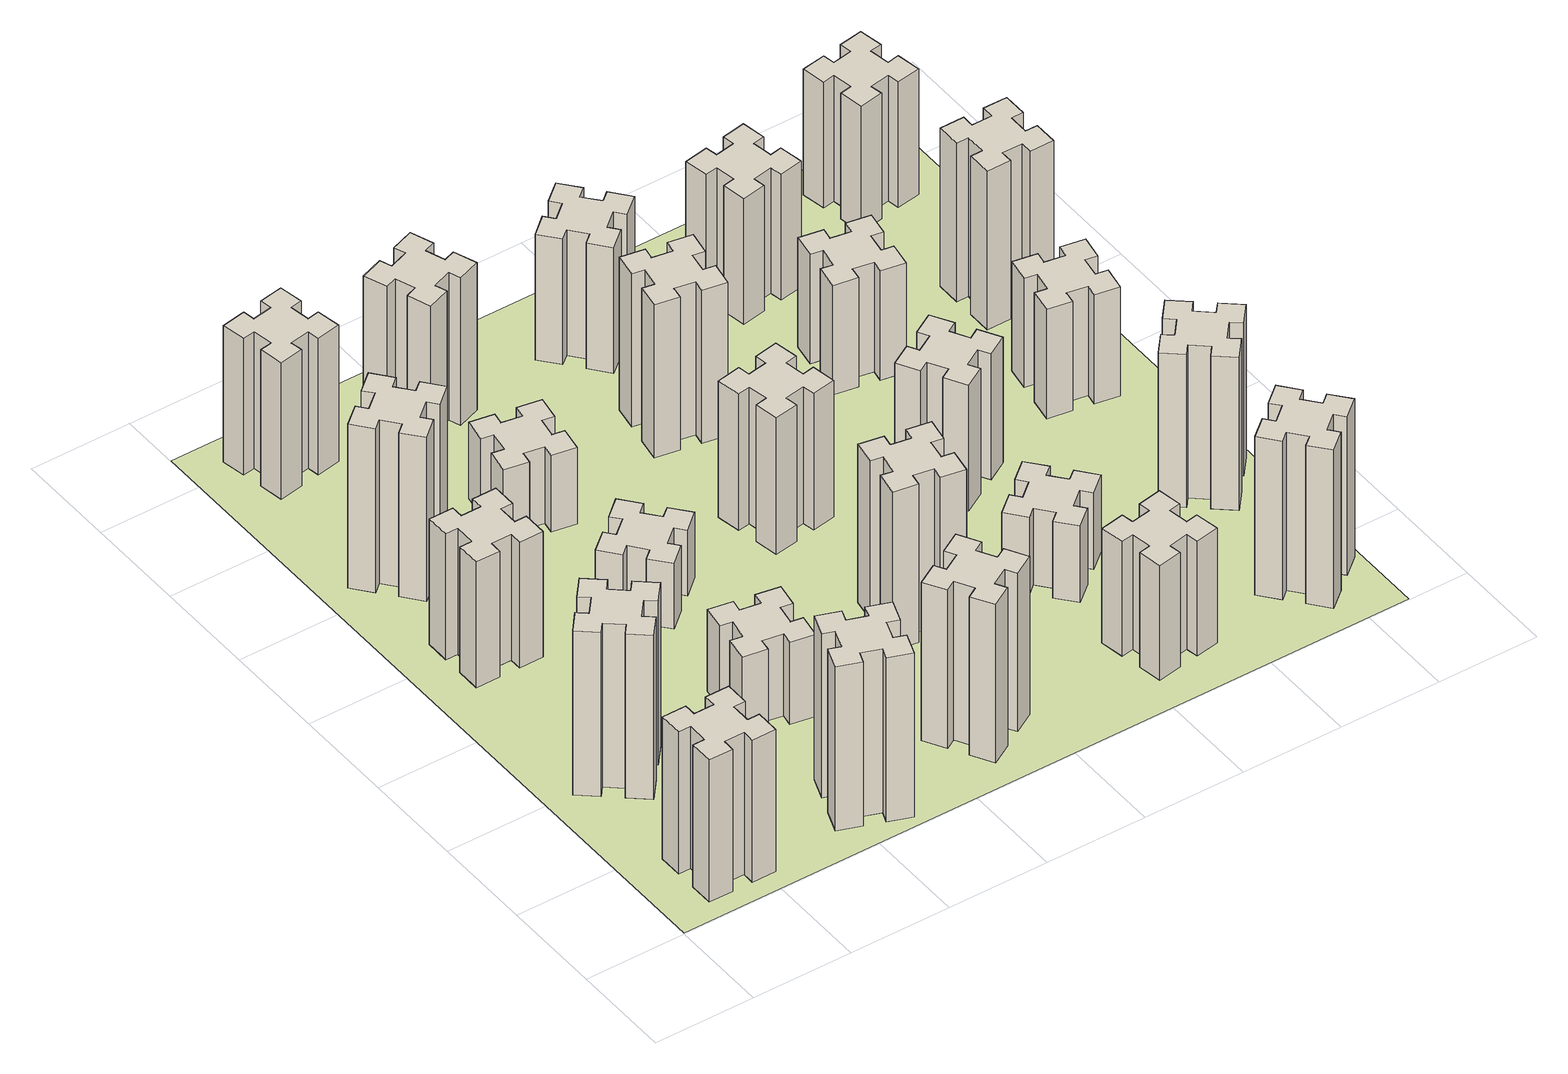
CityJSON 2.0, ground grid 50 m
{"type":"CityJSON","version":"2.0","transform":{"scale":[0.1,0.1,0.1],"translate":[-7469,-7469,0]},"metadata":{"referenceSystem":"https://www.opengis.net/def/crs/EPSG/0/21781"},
"CityObjects":{
"building1":{"type":"Building","attributes":{"class":"1000","function":"1000","usage":"1000","yearOfConstruction":2016,"roofType":"1000","measuredHeight":78,"storeysAboveGround":30,"storeysBelowGround":0},"geometry":[{"type":"Solid","lod":"1","boundaries":[[[[0,1,2,3,4,5,6,7,8,9,10,11,12,13,14,15,16,17,18,19]],[[17,16,20,21]],[[16,15,22,20]],[[15,14,23,22]],[[14,13,24,23]],[[13,12,25,24]],[[12,11,26,25]],[[11,10,27,26]],[[10,9,28,27]],[[9,8,29,28]],[[8,7,30,29]],[[7,6,31,30]],[[6,5,32,31]],[[5,4,33,32]],[[4,3,34,33]],[[3,2,35,34]],[[2,1,36,35]],[[1,0,37,36]],[[0,19,38,37]],[[19,18,39,38]],[[18,17,21,39]],[[24,25,26,27,28,29,30,31,32,33,34,35,36,37,38,39,21,20,22,23]]]]}]},
"building2":{"type":"Building","attributes":{"class":"1000","function":"1000","usage":"1000","yearOfConstruction":2016,"roofType":"1000","measuredHeight":90,"storeysAboveGround":30,"storeysBelowGround":0},"geometry":[{"type":"Solid","lod":"1","boundaries":[[[[40,41,42,43,44,45,46,47,48,49,50,51,52,53,54,55,56,57,58,59]],[[57,56,60,61]],[[56,55,62,60]],[[55,54,63,62]],[[54,53,64,63]],[[53,52,65,64]],[[52,51,66,65]],[[51,50,67,66]],[[50,49,68,67]],[[49,48,69,68]],[[48,47,70,69]],[[47,46,71,70]],[[46,45,72,71]],[[45,44,73,72]],[[44,43,74,73]],[[43,42,75,74]],[[42,41,76,75]],[[41,40,77,76]],[[40,59,78,77]],[[59,58,79,78]],[[58,57,61,79]],[[64,65,66,67,68,69,70,71,72,73,74,75,76,77,78,79,61,60,62,63]]]]}]},
"building3":{"type":"Building","attributes":{"class":"1000","function":"1000","usage":"1000","yearOfConstruction":2016,"roofType":"1000","measuredHeight":69,"storeysAboveGround":30,"storeysBelowGround":0},"geometry":[{"type":"Solid","lod":"1","boundaries":[[[[80,81,82,83,84,85,86,87,88,89,90,91,92,93,94,95,96,97,98,99]],[[97,96,100,101]],[[96,95,102,100]],[[95,94,103,102]],[[94,93,104,103]],[[93,92,105,104]],[[92,91,106,105]],[[91,90,107,106]],[[90,89,108,107]],[[89,88,109,108]],[[88,87,110,109]],[[87,86,111,110]],[[86,85,112,111]],[[85,84,113,112]],[[84,83,114,113]],[[83,82,115,114]],[[82,81,116,115]],[[81,80,117,116]],[[80,99,118,117]],[[99,98,119,118]],[[98,97,101,119]],[[104,105,106,107,108,109,110,111,112,113,114,115,116,117,118,119,101,100,102,103]]]]}]},
"building4":{"type":"Building","attributes":{"class":"1000","function":"1000","usage":"1000","yearOfConstruction":2016,"roofType":"1000","measuredHeight":90,"storeysAboveGround":30,"storeysBelowGround":0},"geometry":[{"type":"Solid","lod":"1","boundaries":[[[[120,121,122,123,124,125,126,127,128,129,130,131,132,133,134,135,136,137,138,139]],[[137,136,140,141]],[[136,135,142,140]],[[135,134,143,142]],[[134,133,144,143]],[[133,132,145,144]],[[132,131,146,145]],[[131,130,147,146]],[[130,129,148,147]],[[129,128,149,148]],[[128,127,150,149]],[[127,126,151,150]],[[126,125,152,151]],[[125,124,153,152]],[[124,123,154,153]],[[123,122,155,154]],[[122,121,156,155]],[[121,120,157,156]],[[120,139,158,157]],[[139,138,159,158]],[[138,137,141,159]],[[144,145,146,147,148,149,150,151,152,153,154,155,156,157,158,159,141,140,142,143]]]]}]},
"building5":{"type":"Building","attributes":{"class":"1000","function":"1000","usage":"1000","yearOfConstruction":2016,"roofType":"1000","measuredHeight":90,"storeysAboveGround":30,"storeysBelowGround":0},"geometry":[{"type":"Solid","lod":"1","boundaries":[[[[160,161,162,163,164,165,166,167,168,169,170,171,172,173,174,175,176,177,178,179]],[[177,176,180,181]],[[176,175,182,180]],[[175,174,183,182]],[[174,173,184,183]],[[173,172,185,184]],[[172,171,186,185]],[[171,170,187,186]],[[170,169,188,187]],[[169,168,189,188]],[[168,167,190,189]],[[167,166,191,190]],[[166,165,192,191]],[[165,164,193,192]],[[164,163,194,193]],[[163,162,195,194]],[[162,161,196,195]],[[161,160,197,196]],[[160,179,198,197]],[[179,178,199,198]],[[178,177,181,199]],[[184,185,186,187,188,189,190,191,192,193,194,195,196,197,198,199,181,180,182,183]]]]}]},
"building6":{"type":"Building","attributes":{"class":"1000","function":"1000","usage":"1000","yearOfConstruction":2016,"roofType":"1000","measuredHeight":75,"storeysAboveGround":30,"storeysBelowGround":0},"geometry":[{"type":"Solid","lod":"1","boundaries":[[[[200,201,202,203,204,205,206,207,208,209,210,211,212,213,214,215,216,217,218,219]],[[217,216,220,221]],[[216,215,222,220]],[[215,214,223,222]],[[214,213,224,223]],[[213,212,225,224]],[[212,211,226,225]],[[211,210,227,226]],[[210,209,228,227]],[[209,208,229,228]],[[208,207,230,229]],[[207,206,231,230]],[[206,205,232,231]],[[205,204,233,232]],[[204,203,234,233]],[[203,202,235,234]],[[202,201,236,235]],[[201,200,237,236]],[[200,219,238,237]],[[219,218,239,238]],[[218,217,221,239]],[[224,225,226,227,228,229,230,231,232,233,234,235,236,237,238,239,221,220,222,223]]]]}]},
"building7":{"type":"Building","attributes":{"class":"1000","function":"1000","usage":"1000","yearOfConstruction":2016,"roofType":"1000","measuredHeight":45,"storeysAboveGround":30,"storeysBelowGround":0},"geometry":[{"type":"Solid","lod":"1","boundaries":[[[[240,241,242,243,244,245,246,247,248,249,250,251,252,253,254,255,256,257,258,259]],[[257,256,260,261]],[[256,255,262,260]],[[255,254,263,262]],[[254,253,264,263]],[[253,252,265,264]],[[252,251,266,265]],[[251,250,267,266]],[[250,249,268,267]],[[249,248,269,268]],[[248,247,270,269]],[[247,246,271,270]],[[246,245,272,271]],[[245,244,273,272]],[[244,243,274,273]],[[243,242,275,274]],[[242,241,276,275]],[[241,240,277,276]],[[240,259,278,277]],[[259,258,279,278]],[[258,257,261,279]],[[264,265,266,267,268,269,270,271,272,273,274,275,276,277,278,279,261,260,262,263]]]]}]},
"building8":{"type":"Building","attributes":{"class":"1000","function":"1000","usage":"1000","yearOfConstruction":2016,"roofType":"1000","measuredHeight":36,"storeysAboveGround":30,"storeysBelowGround":0},"geometry":[{"type":"Solid","lod":"1","boundaries":[[[[280,281,282,283,284,285,286,287,288,289,290,291,292,293,294,295,296,297,298,299]],[[297,296,300,301]],[[296,295,302,300]],[[295,294,303,302]],[[294,293,304,303]],[[293,292,305,304]],[[292,291,306,305]],[[291,290,307,306]],[[290,289,308,307]],[[289,288,309,308]],[[288,287,310,309]],[[287,286,311,310]],[[286,285,312,311]],[[285,284,313,312]],[[284,283,314,313]],[[283,282,315,314]],[[282,281,316,315]],[[281,280,317,316]],[[280,299,318,317]],[[299,298,319,318]],[[298,297,301,319]],[[304,305,306,307,308,309,310,311,312,313,314,315,316,317,318,319,301,300,302,303]]]]}]},
"building9":{"type":"Building","attributes":{"class":"1000","function":"1000","usage":"1000","yearOfConstruction":2016,"roofType":"1000","measuredHeight":42,"storeysAboveGround":30,"storeysBelowGround":0},"geometry":[{"type":"Solid","lod":"1","boundaries":[[[[320,321,322,323,324,325,326,327,328,329,330,331,332,333,334,335,336,337,338,339]],[[337,336,340,341]],[[336,335,342,340]],[[335,334,343,342]],[[334,333,344,343]],[[333,332,345,344]],[[332,331,346,345]],[[331,330,347,346]],[[330,329,348,347]],[[329,328,349,348]],[[328,327,350,349]],[[327,326,351,350]],[[326,325,352,351]],[[325,324,353,352]],[[324,323,354,353]],[[323,322,355,354]],[[322,321,356,355]],[[321,320,357,356]],[[320,339,358,357]],[[339,338,359,358]],[[338,337,341,359]],[[344,345,346,347,348,349,350,351,352,353,354,355,356,357,358,359,341,340,342,343]]]]}]},
"building10":{"type":"Building","attributes":{"class":"1000","function":"1000","usage":"1000","yearOfConstruction":2016,"roofType":"1000","measuredHeight":87,"storeysAboveGround":30,"storeysBelowGround":0},"geometry":[{"type":"Solid","lod":"1","boundaries":[[[[360,361,362,363,364,365,366,367,368,369,370,371,372,373,374,375,376,377,378,379]],[[377,376,380,381]],[[376,375,382,380]],[[375,374,383,382]],[[374,373,384,383]],[[373,372,385,384]],[[372,371,386,385]],[[371,370,387,386]],[[370,369,388,387]],[[369,368,389,388]],[[368,367,390,389]],[[367,366,391,390]],[[366,365,392,391]],[[365,364,393,392]],[[364,363,394,393]],[[363,362,395,394]],[[362,361,396,395]],[[361,360,397,396]],[[360,379,398,397]],[[379,378,399,398]],[[378,377,381,399]],[[384,385,386,387,388,389,390,391,392,393,394,395,396,397,398,399,381,380,382,383]]]]}]},
"building11":{"type":"Building","attributes":{"class":"1000","function":"1000","usage":"1000","yearOfConstruction":2016,"roofType":"1000","measuredHeight":81,"storeysAboveGround":30,"storeysBelowGround":0},"geometry":[{"type":"Solid","lod":"1","boundaries":[[[[400,401,402,403,404,405,406,407,408,409,410,411,412,413,414,415,416,417,418,419]],[[417,416,420,421]],[[416,415,422,420]],[[415,414,423,422]],[[414,413,424,423]],[[413,412,425,424]],[[412,411,426,425]],[[411,410,427,426]],[[410,409,428,427]],[[409,408,429,428]],[[408,407,430,429]],[[407,406,431,430]],[[406,405,432,431]],[[405,404,433,432]],[[404,403,434,433]],[[403,402,435,434]],[[402,401,436,435]],[[401,400,437,436]],[[400,419,438,437]],[[419,418,439,438]],[[418,417,421,439]],[[424,425,426,427,428,429,430,431,432,433,434,435,436,437,438,439,421,420,422,423]]]]}]},
"building12":{"type":"Building","attributes":{"class":"1000","function":"1000","usage":"1000","yearOfConstruction":2016,"roofType":"1000","measuredHeight":87,"storeysAboveGround":30,"storeysBelowGround":0},"geometry":[{"type":"Solid","lod":"1","boundaries":[[[[440,441,442,443,444,445,446,447,448,449,450,451,452,453,454,455,456,457,458,459]],[[457,456,460,461]],[[456,455,462,460]],[[455,454,463,462]],[[454,453,464,463]],[[453,452,465,464]],[[452,451,466,465]],[[451,450,467,466]],[[450,449,468,467]],[[449,448,469,468]],[[448,447,470,469]],[[447,446,471,470]],[[446,445,472,471]],[[445,444,473,472]],[[444,443,474,473]],[[443,442,475,474]],[[442,441,476,475]],[[441,440,477,476]],[[440,459,478,477]],[[459,458,479,478]],[[458,457,461,479]],[[464,465,466,467,468,469,470,471,472,473,474,475,476,477,478,479,461,460,462,463]]]]}]},
"building13":{"type":"Building","attributes":{"class":"1000","function":"1000","usage":"1000","yearOfConstruction":2016,"roofType":"1000","measuredHeight":75,"storeysAboveGround":30,"storeysBelowGround":0},"geometry":[{"type":"Solid","lod":"1","boundaries":[[[[480,481,482,483,484,485,486,487,488,489,490,491,492,493,494,495,496,497,498,499]],[[497,496,500,501]],[[496,495,502,500]],[[495,494,503,502]],[[494,493,504,503]],[[493,492,505,504]],[[492,491,506,505]],[[491,490,507,506]],[[490,489,508,507]],[[489,488,509,508]],[[488,487,510,509]],[[487,486,511,510]],[[486,485,512,511]],[[485,484,513,512]],[[484,483,514,513]],[[483,482,515,514]],[[482,481,516,515]],[[481,480,517,516]],[[480,499,518,517]],[[499,498,519,518]],[[498,497,501,519]],[[504,505,506,507,508,509,510,511,512,513,514,515,516,517,518,519,501,500,502,503]]]]}]},
"building14":{"type":"Building","attributes":{"class":"1000","function":"1000","usage":"1000","yearOfConstruction":2016,"roofType":"1000","measuredHeight":84,"storeysAboveGround":30,"storeysBelowGround":0},"geometry":[{"type":"Solid","lod":"1","boundaries":[[[[520,521,522,523,524,525,526,527,528,529,530,531,532,533,534,535,536,537,538,539]],[[537,536,540,541]],[[536,535,542,540]],[[535,534,543,542]],[[534,533,544,543]],[[533,532,545,544]],[[532,531,546,545]],[[531,530,547,546]],[[530,529,548,547]],[[529,528,549,548]],[[528,527,550,549]],[[527,526,551,550]],[[526,525,552,551]],[[525,524,553,552]],[[524,523,554,553]],[[523,522,555,554]],[[522,521,556,555]],[[521,520,557,556]],[[520,539,558,557]],[[539,538,559,558]],[[538,537,541,559]],[[544,545,546,547,548,549,550,551,552,553,554,555,556,557,558,559,541,540,542,543]]]]}]},
"building15":{"type":"Building","attributes":{"class":"1000","function":"1000","usage":"1000","yearOfConstruction":2016,"roofType":"1000","measuredHeight":63,"storeysAboveGround":30,"storeysBelowGround":0},"geometry":[{"type":"Solid","lod":"1","boundaries":[[[[560,561,562,563,564,565,566,567,568,569,570,571,572,573,574,575,576,577,578,579]],[[577,576,580,581]],[[576,575,582,580]],[[575,574,583,582]],[[574,573,584,583]],[[573,572,585,584]],[[572,571,586,585]],[[571,570,587,586]],[[570,569,588,587]],[[569,568,589,588]],[[568,567,590,589]],[[567,566,591,590]],[[566,565,592,591]],[[565,564,593,592]],[[564,563,594,593]],[[563,562,595,594]],[[562,561,596,595]],[[561,560,597,596]],[[560,579,598,597]],[[579,578,599,598]],[[578,577,581,599]],[[584,585,586,587,588,589,590,591,592,593,594,595,596,597,598,599,581,580,582,583]]]]}]},
"building16":{"type":"Building","attributes":{"class":"1000","function":"1000","usage":"1000","yearOfConstruction":2016,"roofType":"1000","measuredHeight":69,"storeysAboveGround":30,"storeysBelowGround":0},"geometry":[{"type":"Solid","lod":"1","boundaries":[[[[600,601,602,603,604,605,606,607,608,609,610,611,612,613,614,615,616,617,618,619]],[[617,616,620,621]],[[616,615,622,620]],[[615,614,623,622]],[[614,613,624,623]],[[613,612,625,624]],[[612,611,626,625]],[[611,610,627,626]],[[610,609,628,627]],[[609,608,629,628]],[[608,607,630,629]],[[607,606,631,630]],[[606,605,632,631]],[[605,604,633,632]],[[604,603,634,633]],[[603,602,635,634]],[[602,601,636,635]],[[601,600,637,636]],[[600,619,638,637]],[[619,618,639,638]],[[618,617,621,639]],[[624,625,626,627,628,629,630,631,632,633,634,635,636,637,638,639,621,620,622,623]]]]}]},
"building17":{"type":"Building","attributes":{"class":"1000","function":"1000","usage":"1000","yearOfConstruction":2016,"roofType":"1000","measuredHeight":42,"storeysAboveGround":30,"storeysBelowGround":0},"geometry":[{"type":"Solid","lod":"1","boundaries":[[[[640,641,642,643,644,645,646,647,648,649,650,651,652,653,654,655,656,657,658,659]],[[657,656,660,661]],[[656,655,662,660]],[[655,654,663,662]],[[654,653,664,663]],[[653,652,665,664]],[[652,651,666,665]],[[651,650,667,666]],[[650,649,668,667]],[[649,648,669,668]],[[648,647,670,669]],[[647,646,671,670]],[[646,645,672,671]],[[645,644,673,672]],[[644,643,674,673]],[[643,642,675,674]],[[642,641,676,675]],[[641,640,677,676]],[[640,659,678,677]],[[659,658,679,678]],[[658,657,661,679]],[[664,665,666,667,668,669,670,671,672,673,674,675,676,677,678,679,661,660,662,663]]]]}]},
"building18":{"type":"Building","attributes":{"class":"1000","function":"1000","usage":"1000","yearOfConstruction":2016,"roofType":"1000","measuredHeight":69,"storeysAboveGround":30,"storeysBelowGround":0},"geometry":[{"type":"Solid","lod":"1","boundaries":[[[[680,681,682,683,684,685,686,687,688,689,690,691,692,693,694,695,696,697,698,699]],[[697,696,700,701]],[[696,695,702,700]],[[695,694,703,702]],[[694,693,704,703]],[[693,692,705,704]],[[692,691,706,705]],[[691,690,707,706]],[[690,689,708,707]],[[689,688,709,708]],[[688,687,710,709]],[[687,686,711,710]],[[686,685,712,711]],[[685,684,713,712]],[[684,683,714,713]],[[683,682,715,714]],[[682,681,716,715]],[[681,680,717,716]],[[680,699,718,717]],[[699,698,719,718]],[[698,697,701,719]],[[704,705,706,707,708,709,710,711,712,713,714,715,716,717,718,719,701,700,702,703]]]]}]},
"building19":{"type":"Building","attributes":{"class":"1000","function":"1000","usage":"1000","yearOfConstruction":2016,"roofType":"1000","measuredHeight":60,"storeysAboveGround":30,"storeysBelowGround":0},"geometry":[{"type":"Solid","lod":"1","boundaries":[[[[720,721,722,723,724,725,726,727,728,729,730,731,732,733,734,735,736,737,738,739]],[[737,736,740,741]],[[736,735,742,740]],[[735,734,743,742]],[[734,733,744,743]],[[733,732,745,744]],[[732,731,746,745]],[[731,730,747,746]],[[730,729,748,747]],[[729,728,749,748]],[[728,727,750,749]],[[727,726,751,750]],[[726,725,752,751]],[[725,724,753,752]],[[724,723,754,753]],[[723,722,755,754]],[[722,721,756,755]],[[721,720,757,756]],[[720,739,758,757]],[[739,738,759,758]],[[738,737,741,759]],[[744,745,746,747,748,749,750,751,752,753,754,755,756,757,758,759,741,740,742,743]]]]}]},
"building20":{"type":"Building","attributes":{"class":"1000","function":"1000","usage":"1000","yearOfConstruction":2016,"roofType":"1000","measuredHeight":87,"storeysAboveGround":30,"storeysBelowGround":0},"geometry":[{"type":"Solid","lod":"1","boundaries":[[[[760,761,762,763,764,765,766,767,768,769,770,771,772,773,774,775,776,777,778,779]],[[777,776,780,781]],[[776,775,782,780]],[[775,774,783,782]],[[774,773,784,783]],[[773,772,785,784]],[[772,771,786,785]],[[771,770,787,786]],[[770,769,788,787]],[[769,768,789,788]],[[768,767,790,789]],[[767,766,791,790]],[[766,765,792,791]],[[765,764,793,792]],[[764,763,794,793]],[[763,762,795,794]],[[762,761,796,795]],[[761,760,797,796]],[[760,779,798,797]],[[779,778,799,798]],[[778,777,781,799]],[[784,785,786,787,788,789,790,791,792,793,794,795,796,797,798,799,781,780,782,783]]]]}]},
"building21":{"type":"Building","attributes":{"class":"1000","function":"1000","usage":"1000","yearOfConstruction":2016,"roofType":"1000","measuredHeight":69,"storeysAboveGround":30,"storeysBelowGround":0},"geometry":[{"type":"Solid","lod":"1","boundaries":[[[[800,801,802,803,804,805,806,807,808,809,810,811,812,813,814,815,816,817,818,819]],[[817,816,820,821]],[[816,815,822,820]],[[815,814,823,822]],[[814,813,824,823]],[[813,812,825,824]],[[812,811,826,825]],[[811,810,827,826]],[[810,809,828,827]],[[809,808,829,828]],[[808,807,830,829]],[[807,806,831,830]],[[806,805,832,831]],[[805,804,833,832]],[[804,803,834,833]],[[803,802,835,834]],[[802,801,836,835]],[[801,800,837,836]],[[800,819,838,837]],[[819,818,839,838]],[[818,817,821,839]],[[824,825,826,827,828,829,830,831,832,833,834,835,836,837,838,839,821,820,822,823]]]]}]},
"building22":{"type":"Building","attributes":{"class":"1000","function":"1000","usage":"1000","yearOfConstruction":2016,"roofType":"1000","measuredHeight":84,"storeysAboveGround":30,"storeysBelowGround":0},"geometry":[{"type":"Solid","lod":"1","boundaries":[[[[840,841,842,843,844,845,846,847,848,849,850,851,852,853,854,855,856,857,858,859]],[[857,856,860,861]],[[856,855,862,860]],[[855,854,863,862]],[[854,853,864,863]],[[853,852,865,864]],[[852,851,866,865]],[[851,850,867,866]],[[850,849,868,867]],[[849,848,869,868]],[[848,847,870,869]],[[847,846,871,870]],[[846,845,872,871]],[[845,844,873,872]],[[844,843,874,873]],[[843,842,875,874]],[[842,841,876,875]],[[841,840,877,876]],[[840,859,878,877]],[[859,858,879,878]],[[858,857,861,879]],[[864,865,866,867,868,869,870,871,872,873,874,875,876,877,878,879,861,860,862,863]]]]}]},
"building23":{"type":"Building","attributes":{"class":"1000","function":"1000","usage":"1000","yearOfConstruction":2016,"roofType":"1000","measuredHeight":60,"storeysAboveGround":30,"storeysBelowGround":0},"geometry":[{"type":"Solid","lod":"1","boundaries":[[[[880,881,882,883,884,885,886,887,888,889,890,891,892,893,894,895,896,897,898,899]],[[897,896,900,901]],[[896,895,902,900]],[[895,894,903,902]],[[894,893,904,903]],[[893,892,905,904]],[[892,891,906,905]],[[891,890,907,906]],[[890,889,908,907]],[[889,888,909,908]],[[888,887,910,909]],[[887,886,911,910]],[[886,885,912,911]],[[885,884,913,912]],[[884,883,914,913]],[[883,882,915,914]],[[882,881,916,915]],[[881,880,917,916]],[[880,899,918,917]],[[899,898,919,918]],[[898,897,901,919]],[[904,905,906,907,908,909,910,911,912,913,914,915,916,917,918,919,901,900,902,903]]]]}]},
"building24":{"type":"Building","attributes":{"class":"1000","function":"1000","usage":"1000","yearOfConstruction":2016,"roofType":"1000","measuredHeight":87,"storeysAboveGround":30,"storeysBelowGround":0},"geometry":[{"type":"Solid","lod":"1","boundaries":[[[[920,921,922,923,924,925,926,927,928,929,930,931,932,933,934,935,936,937,938,939]],[[937,936,940,941]],[[936,935,942,940]],[[935,934,943,942]],[[934,933,944,943]],[[933,932,945,944]],[[932,931,946,945]],[[931,930,947,946]],[[930,929,948,947]],[[929,928,949,948]],[[928,927,950,949]],[[927,926,951,950]],[[926,925,952,951]],[[925,924,953,952]],[[924,923,954,953]],[[923,922,955,954]],[[922,921,956,955]],[[921,920,957,956]],[[920,939,958,957]],[[939,938,959,958]],[[938,937,941,959]],[[944,945,946,947,948,949,950,951,952,953,954,955,956,957,958,959,941,940,942,943]]]]}]},
"building25":{"type":"Building","attributes":{"class":"1000","function":"1000","usage":"1000","yearOfConstruction":2016,"roofType":"1000","measuredHeight":69,"storeysAboveGround":30,"storeysBelowGround":0},"geometry":[{"type":"Solid","lod":"1","boundaries":[[[[960,961,962,963,964,965,966,967,968,969,970,971,972,973,974,975,976,977,978,979]],[[977,976,980,981]],[[976,975,982,980]],[[975,974,983,982]],[[974,973,984,983]],[[973,972,985,984]],[[972,971,986,985]],[[971,970,987,986]],[[970,969,988,987]],[[969,968,989,988]],[[968,967,990,989]],[[967,966,991,990]],[[966,965,992,991]],[[965,964,993,992]],[[964,963,994,993]],[[963,962,995,994]],[[962,961,996,995]],[[961,960,997,996]],[[960,979,998,997]],[[979,978,999,998]],[[978,977,981,999]],[[984,985,986,987,988,989,990,991,992,993,994,995,996,997,998,999,981,980,982,983]]]]}]},
"landuse1":{"type":"LandUse","attributes":{"name":"plot1","function":"1010"},"geometry":[{"type":"MultiSurface","lod":"1","boundaries":[[[1000,1001,1002,1003]]]}]}
},
"vertices":[
[265,325,0],[265,225,0],[205,225,0],[205,105,0],[325,105,0],[325,165,0],[425,165,0],[425,105,0],[545,105,0],[545,225,0],[485,225,0],[485,325,0],[545,325,0],[545,445,0],[425,445,0],[425,385,0],[325,385,0],[325,445,0],[205,445,0],[205,325,0],[325,385,780],[325,445,780],[425,385,780],[425,445,780],[545,445,780],[545,325,780],[485,325,780],[485,225,780],[545,225,780],[545,105,780],[425,105,780],[425,165,780],[325,165,780],[325,105,780],[205,105,780],[205,225,780],[265,225,780],[265,325,780],[205,325,780],[205,445,780],
[484,1067,0],[408,1132,0],[446,1178,0],[354,1255,0],[277,1163,0],[323,1124,0],[259,1048,0],[213,1086,0],[136,994,0],[228,917,0],[266,963,0],[343,899,0],[304,853,0],[396,776,0],[473,868,0],[427,906,0],[492,983,0],[538,944,0],[615,1036,0],[523,1113,0],[492,983,900],[538,944,900],[427,906,900],[473,868,900],[396,776,900],[304,853,900],[343,899,900],[266,963,900],[228,917,900],[136,994,900],[213,1086,900],[259,1048,900],[323,1124,900],[277,1163,900],[354,1255,900],[446,1178,900],[408,1132,900],[484,1067,900],[523,1113,900],[615,1036,900],
[425,2065,0],[325,2065,0],[325,2125,0],[205,2125,0],[205,2005,0],[265,2005,0],[265,1905,0],[205,1905,0],[205,1785,0],[325,1785,0],[325,1845,0],[425,1845,0],[425,1785,0],[545,1785,0],[545,1905,0],[485,1905,0],[485,2005,0],[545,2005,0],[545,2125,0],[425,2125,0],[485,2005,690],[545,2005,690],[485,1905,690],[545,1905,690],[545,1785,690],[425,1785,690],[425,1845,690],[325,1845,690],[325,1785,690],[205,1785,690],[205,1905,690],[265,1905,690],[265,2005,690],[205,2005,690],[205,2125,690],[325,2125,690],[325,2065,690],[425,2065,690],[425,2125,690],[545,2125,690],
[492,2628,0],[427,2704,0],[473,2743,0],[396,2835,0],[304,2758,0],[343,2712,0],[266,2647,0],[228,2693,0],[136,2616,0],[213,2524,0],[259,2563,0],[323,2486,0],[277,2448,0],[354,2356,0],[446,2433,0],[408,2479,0],[484,2543,0],[523,2497,0],[615,2574,0],[538,2666,0],[484,2543,900],[523,2497,900],[408,2479,900],[446,2433,900],[354,2356,900],[277,2448,900],[323,2486,900],[259,2563,900],[213,2524,900],[136,2616,900],[228,2693,900],[266,2647,900],[343,2712,900],[304,2758,900],[396,2835,900],[473,2743,900],[427,2704,900],[492,2628,900],[538,2666,900],[615,2574,900],
[1029,360,0],[995,266,0],[939,287,0],[897,174,0],[1010,133,0],[1031,189,0],[1125,155,0],[1104,99,0],[1217,57,0],[1258,170,0],[1202,191,0],[1236,285,0],[1292,264,0],[1333,377,0],[1220,418,0],[1200,362,0],[1106,396,0],[1127,452,0],[1014,493,0],[973,380,0],[1106,396,900],[1127,452,900],[1200,362,900],[1220,418,900],[1333,377,900],[1292,264,900],[1236,285,900],[1202,191,900],[1258,170,900],[1217,57,900],[1104,99,900],[1125,155,900],[1031,189,900],[1010,133,900],[897,174,900],[939,287,900],[995,266,900],[1029,360,900],[973,380,900],[1014,493,900],
[492,3405,0],[475,3504,0],[534,3514,0],[513,3632,0],[395,3611,0],[405,3552,0],[307,3535,0],[297,3594,0],[178,3573,0],[199,3455,0],[258,3465,0],[276,3367,0],[217,3357,0],[237,3238,0],[356,3259,0],[345,3318,0],[444,3336,0],[454,3277,0],[572,3297,0],[551,3416,0],[444,3336,750],[454,3277,750],[345,3318,750],[356,3259,750],[237,3238,750],[217,3357,750],[276,3367,750],[258,3465,750],[199,3455,750],[178,3573,750],[297,3594,750],[307,3535,750],[405,3552,750],[395,3611,750],[513,3632,750],[534,3514,750],[475,3504,750],[492,3405,750],[551,3416,750],[572,3297,750],
[1047,916,0],[1145,898,0],[1135,839,0],[1253,818,0],[1274,937,0],[1215,947,0],[1232,1045,0],[1291,1035,0],[1312,1153,0],[1194,1174,0],[1184,1115,0],[1085,1132,0],[1096,1191,0],[977,1212,0],[957,1094,0],[1016,1084,0],[998,985,0],[939,996,0],[918,877,0],[1037,857,0],[998,985,450],[939,996,450],[1016,1084,450],[957,1094,450],[977,1212,450],[1096,1191,450],[1085,1132,450],[1184,1115,450],[1194,1174,450],[1312,1153,450],[1291,1035,450],[1232,1045,450],[1215,947,450],[1274,937,450],[1253,818,450],[1135,839,450],[1145,898,450],[1047,916,450],[1037,857,450],[918,877,450],
[1083,1972,0],[1006,1907,0],[968,1953,0],[876,1876,0],[953,1784,0],[999,1823,0],[1063,1746,0],[1017,1708,0],[1094,1616,0],[1186,1693,0],[1148,1739,0],[1224,1803,0],[1263,1757,0],[1355,1834,0],[1278,1926,0],[1232,1888,0],[1167,1964,0],[1213,2003,0],[1136,2095,0],[1044,2018,0],[1167,1964,360],[1213,2003,360],[1232,1888,360],[1278,1926,360],[1355,1834,360],[1263,1757,360],[1224,1803,360],[1148,1739,360],[1186,1693,360],[1094,1616,360],[1017,1708,360],[1063,1746,360],[999,1823,360],[953,1784,360],[876,1876,360],[968,1953,360],[1006,1907,360],[1083,1972,360],[1044,2018,360],[1136,2095,360],
[1115,2527,0],[1132,2625,0],[1191,2615,0],[1212,2733,0],[1094,2754,0],[1084,2695,0],[985,2712,0],[996,2771,0],[877,2792,0],[857,2674,0],[916,2664,0],[898,2565,0],[839,2576,0],[818,2457,0],[937,2437,0],[947,2496,0],[1045,2478,0],[1035,2419,0],[1153,2398,0],[1174,2517,0],[1045,2478,420],[1035,2419,420],[947,2496,420],[937,2437,420],[818,2457,420],[839,2576,420],[898,2565,420],[916,2664,420],[857,2674,420],[877,2792,420],[996,2771,420],[985,2712,420],[1084,2695,420],[1094,2754,420],[1212,2733,420],[1191,2615,420],[1132,2625,420],[1115,2527,420],[1174,2517,420],[1153,2398,420],
[1744,496,0],[1657,446,0],[1627,498,0],[1523,438,0],[1583,334,0],[1635,364,0],[1685,277,0],[1633,247,0],[1693,143,0],[1797,203,0],[1767,255,0],[1854,305,0],[1884,253,0],[1988,313,0],[1928,417,0],[1876,387,0],[1826,474,0],[1878,504,0],[1818,608,0],[1714,548,0],[1826,474,870],[1878,504,870],[1876,387,870],[1928,417,870],[1988,313,870],[1884,253,870],[1854,305,870],[1767,255,870],[1797,203,870],[1693,143,870],[1633,247,870],[1685,277,870],[1635,364,870],[1583,334,870],[1523,438,870],[1627,498,870],[1657,446,870],[1744,496,870],[1714,548,870],[1818,608,870],
[1006,3215,0],[1100,3249,0],[1120,3193,0],[1233,3234,0],[1192,3347,0],[1136,3326,0],[1102,3420,0],[1158,3440,0],[1117,3553,0],[1004,3512,0],[1025,3456,0],[931,3422,0],[910,3478,0],[797,3437,0],[839,3324,0],[895,3345,0],[929,3251,0],[873,3230,0],[914,3117,0],[1027,3159,0],[929,3251,810],[873,3230,810],[895,3345,810],[839,3324,810],[797,3437,810],[910,3478,810],[931,3422,810],[1025,3456,810],[1004,3512,810],[1117,3553,810],[1158,3440,810],[1102,3420,810],[1136,3326,810],[1192,3347,810],[1233,3234,810],[1120,3193,810],[1100,3249,810],[1006,3215,810],[1027,3159,810],[914,3117,810],
[2055,1047,0],[2072,1145,0],[2131,1135,0],[2152,1253,0],[2034,1274,0],[2024,1215,0],[1925,1232,0],[1936,1291,0],[1817,1312,0],[1797,1194,0],[1856,1184,0],[1838,1085,0],[1779,1096,0],[1758,977,0],[1877,957,0],[1887,1016,0],[1985,998,0],[1975,939,0],[2093,918,0],[2114,1037,0],[1985,998,870],[1975,939,870],[1887,1016,870],[1877,957,870],[1758,977,870],[1779,1096,870],[1838,1085,870],[1856,1184,870],[1797,1194,870],[1817,1312,870],[1936,1291,870],[1925,1232,870],[2024,1215,870],[2034,1274,870],[2152,1253,870],[2131,1135,870],[2072,1145,870],[2055,1047,870],[2114,1037,870],[2093,918,870],
[1972,1925,0],[1955,2024,0],[2014,2034,0],[1993,2152,0],[1875,2131,0],[1885,2072,0],[1787,2055,0],[1777,2114,0],[1658,2093,0],[1679,1975,0],[1738,1985,0],[1756,1887,0],[1697,1877,0],[1717,1758,0],[1836,1779,0],[1825,1838,0],[1924,1856,0],[1934,1797,0],[2052,1817,0],[2031,1936,0],[1924,1856,750],[1934,1797,750],[1825,1838,750],[1836,1779,750],[1717,1758,750],[1697,1877,750],[1756,1887,750],[1738,1985,750],[1679,1975,750],[1658,2093,750],[1777,2114,750],[1787,2055,750],[1885,2072,750],[1875,2131,750],[1993,2152,750],[2014,2034,750],[1955,2024,750],[1972,1925,750],[2031,1936,750],[2052,1817,750],
[1756,2764,0],[1738,2665,0],[1679,2676,0],[1658,2557,0],[1777,2537,0],[1787,2596,0],[1885,2578,0],[1875,2519,0],[1993,2498,0],[2014,2617,0],[1955,2627,0],[1972,2725,0],[2031,2715,0],[2052,2833,0],[1934,2854,0],[1924,2795,0],[1825,2812,0],[1836,2871,0],[1717,2892,0],[1697,2774,0],[1825,2812,840],[1836,2871,840],[1924,2795,840],[1934,2854,840],[2052,2833,840],[2031,2715,840],[1972,2725,840],[1955,2627,840],[2014,2617,840],[1993,2498,840],[1875,2519,840],[1885,2578,840],[1787,2596,840],[1777,2537,840],[1658,2557,840],[1679,2676,840],[1738,2665,840],[1756,2764,840],[1697,2774,840],[1717,2892,840],
[2665,258,0],[2764,276,0],[2774,217,0],[2892,237,0],[2871,356,0],[2812,345,0],[2795,444,0],[2854,454,0],[2833,572,0],[2715,551,0],[2725,492,0],[2627,475,0],[2617,534,0],[2498,513,0],[2519,395,0],[2578,405,0],[2596,307,0],[2537,297,0],[2557,178,0],[2676,199,0],[2596,307,630],[2537,297,630],[2578,405,630],[2519,395,630],[2498,513,630],[2617,534,630],[2627,475,630],[2725,492,630],[2715,551,630],[2833,572,630],[2854,454,630],[2795,444,630],[2812,345,630],[2871,356,630],[2892,237,630],[2774,217,630],[2764,276,630],[2665,258,630],[2676,199,630],[2557,178,630],
[1888,3219,0],[1964,3283,0],[2003,3237,0],[2095,3314,0],[2018,3406,0],[1972,3368,0],[1907,3444,0],[1953,3483,0],[1876,3575,0],[1784,3498,0],[1823,3452,0],[1746,3387,0],[1708,3433,0],[1616,3356,0],[1693,3264,0],[1739,3303,0],[1803,3226,0],[1757,3188,0],[1834,3096,0],[1926,3173,0],[1803,3226,690],[1757,3188,690],[1739,3303,690],[1693,3264,690],[1616,3356,690],[1708,3433,690],[1746,3387,690],[1823,3452,690],[1784,3498,690],[1876,3575,690],[1953,3483,690],[1907,3444,690],[1972,3368,690],[2018,3406,690],[2095,3314,690],[2003,3237,690],[1964,3283,690],[1888,3219,690],[1926,3173,690],[1834,3096,690],
[2628,899,0],[2704,963,0],[2743,917,0],[2835,994,0],[2758,1086,0],[2712,1048,0],[2647,1124,0],[2693,1163,0],[2616,1255,0],[2524,1178,0],[2563,1132,0],[2486,1067,0],[2448,1113,0],[2356,1036,0],[2433,944,0],[2479,983,0],[2543,906,0],[2497,868,0],[2574,776,0],[2666,853,0],[2543,906,420],[2497,868,420],[2479,983,420],[2433,944,420],[2356,1036,420],[2448,1113,420],[2486,1067,420],[2563,1132,420],[2524,1178,420],[2616,1255,420],[2693,1163,420],[2647,1124,420],[2712,1048,420],[2758,1086,420],[2835,994,420],[2743,917,420],[2704,963,420],[2628,899,420],[2666,853,420],[2574,776,420],
[2475,1744,0],[2525,1657,0],[2473,1627,0],[2533,1523,0],[2637,1583,0],[2607,1635,0],[2694,1685,0],[2724,1633,0],[2828,1693,0],[2768,1797,0],[2716,1767,0],[2666,1854,0],[2718,1884,0],[2658,1988,0],[2554,1928,0],[2584,1876,0],[2497,1826,0],[2467,1878,0],[2363,1818,0],[2423,1714,0],[2497,1826,690],[2467,1878,690],[2584,1876,690],[2554,1928,690],[2658,1988,690],[2718,1884,690],[2666,1854,690],[2716,1767,690],[2768,1797,690],[2828,1693,690],[2724,1633,690],[2694,1685,690],[2607,1635,690],[2637,1583,690],[2533,1523,690],[2473,1627,690],[2525,1657,690],[2475,1744,690],[2423,1714,690],[2363,1818,690],
[2596,2664,0],[2578,2565,0],[2519,2576,0],[2498,2457,0],[2617,2437,0],[2627,2496,0],[2725,2478,0],[2715,2419,0],[2833,2398,0],[2854,2517,0],[2795,2527,0],[2812,2625,0],[2871,2615,0],[2892,2733,0],[2774,2754,0],[2764,2695,0],[2665,2712,0],[2676,2771,0],[2557,2792,0],[2537,2674,0],[2665,2712,600],[2676,2771,600],[2764,2695,600],[2774,2754,600],[2892,2733,600],[2871,2615,600],[2812,2625,600],[2795,2527,600],[2854,2517,600],[2833,2398,600],[2715,2419,600],[2725,2478,600],[2627,2496,600],[2617,2437,600],[2498,2457,600],[2519,2576,600],[2578,2565,600],[2596,2664,600],[2537,2674,600],[2557,2792,600],
[3468,259,0],[3544,323,0],[3583,277,0],[3675,354,0],[3598,446,0],[3552,408,0],[3487,484,0],[3533,523,0],[3456,615,0],[3364,538,0],[3403,492,0],[3326,427,0],[3288,473,0],[3196,396,0],[3273,304,0],[3319,343,0],[3383,266,0],[3337,228,0],[3414,136,0],[3506,213,0],[3383,266,870],[3337,228,870],[3319,343,870],[3273,304,870],[3196,396,870],[3288,473,870],[3326,427,870],[3403,492,870],[3364,538,870],[3456,615,870],[3533,523,870],[3487,484,870],[3552,408,870],[3598,446,870],[3675,354,870],[3583,277,870],[3544,323,870],[3468,259,870],[3506,213,870],[3414,136,870],
[2565,3118,0],[2664,3136,0],[2674,3077,0],[2792,3097,0],[2771,3216,0],[2712,3205,0],[2695,3304,0],[2754,3314,0],[2733,3432,0],[2615,3411,0],[2625,3352,0],[2527,3335,0],[2517,3394,0],[2398,3373,0],[2419,3255,0],[2478,3265,0],[2496,3167,0],[2437,3157,0],[2457,3038,0],[2576,3059,0],[2496,3167,690],[2437,3157,690],[2478,3265,690],[2419,3255,690],[2398,3373,690],[2517,3394,690],[2527,3335,690],[2625,3352,690],[2615,3411,690],[2733,3432,690],[2754,3314,690],[2695,3304,690],[2712,3205,690],[2771,3216,690],[2792,3097,690],[2674,3077,690],[2664,3136,690],[2565,3118,690],[2576,3059,690],[2457,3038,690],
[3487,1006,0],[3552,1083,0],[3598,1044,0],[3675,1136,0],[3583,1213,0],[3544,1167,0],[3468,1232,0],[3506,1278,0],[3414,1355,0],[3337,1263,0],[3383,1224,0],[3319,1148,0],[3273,1186,0],[3196,1094,0],[3288,1017,0],[3326,1063,0],[3403,999,0],[3364,953,0],[3456,876,0],[3533,968,0],[3403,999,840],[3364,953,840],[3326,1063,840],[3288,1017,840],[3196,1094,840],[3273,1186,840],[3319,1148,840],[3383,1224,840],[3337,1263,840],[3414,1355,840],[3506,1278,840],[3468,1232,840],[3544,1167,840],[3583,1213,840],[3675,1136,840],[3598,1044,840],[3552,1083,840],[3487,1006,840],[3533,968,840],[3456,876,840],
[3267,1856,0],[3365,1838,0],[3355,1779,0],[3473,1758,0],[3494,1877,0],[3435,1887,0],[3452,1985,0],[3511,1975,0],[3532,2093,0],[3414,2114,0],[3404,2055,0],[3305,2072,0],[3316,2131,0],[3197,2152,0],[3177,2034,0],[3236,2024,0],[3218,1925,0],[3159,1936,0],[3138,1817,0],[3257,1797,0],[3218,1925,600],[3159,1936,600],[3236,2024,600],[3177,2034,600],[3197,2152,600],[3316,2131,600],[3305,2072,600],[3404,2055,600],[3414,2114,600],[3532,2093,600],[3511,1975,600],[3452,1985,600],[3435,1887,600],[3494,1877,600],[3473,1758,600],[3355,1779,600],[3365,1838,600],[3267,1856,600],[3257,1797,600],[3138,1817,600],
[3485,2705,0],[3385,2705,0],[3385,2765,0],[3265,2765,0],[3265,2645,0],[3325,2645,0],[3325,2545,0],[3265,2545,0],[3265,2425,0],[3385,2425,0],[3385,2485,0],[3485,2485,0],[3485,2425,0],[3605,2425,0],[3605,2545,0],[3545,2545,0],[3545,2645,0],[3605,2645,0],[3605,2765,0],[3485,2765,0],[3545,2645,870],[3605,2645,870],[3545,2545,870],[3605,2545,870],[3605,2425,870],[3485,2425,870],[3485,2485,870],[3385,2485,870],[3385,2425,870],[3265,2425,870],[3265,2545,870],[3325,2545,870],[3325,2645,870],[3265,2645,870],[3265,2765,870],[3385,2765,870],[3385,2705,870],[3485,2705,870],[3485,2765,870],[3605,2765,870],
[3218,3465,0],[3236,3367,0],[3177,3357,0],[3197,3238,0],[3316,3259,0],[3305,3318,0],[3404,3336,0],[3414,3277,0],[3532,3297,0],[3511,3416,0],[3452,3405,0],[3435,3504,0],[3494,3514,0],[3473,3632,0],[3355,3611,0],[3365,3552,0],[3267,3535,0],[3257,3594,0],[3138,3573,0],[3159,3455,0],[3267,3535,690],[3257,3594,690],[3365,3552,690],[3355,3611,690],[3473,3632,690],[3494,3514,690],[3435,3504,690],[3452,3405,690],[3511,3416,690],[3532,3297,690],[3414,3277,690],[3404,3336,690],[3305,3318,690],[3316,3259,690],[3197,3238,690],[3177,3357,690],[3236,3367,690],[3218,3465,690],[3159,3455,690],[3138,3573,690],
[5,3705,0],[3705,3705,0],[3705,5,0],[5,5,0]
]}
